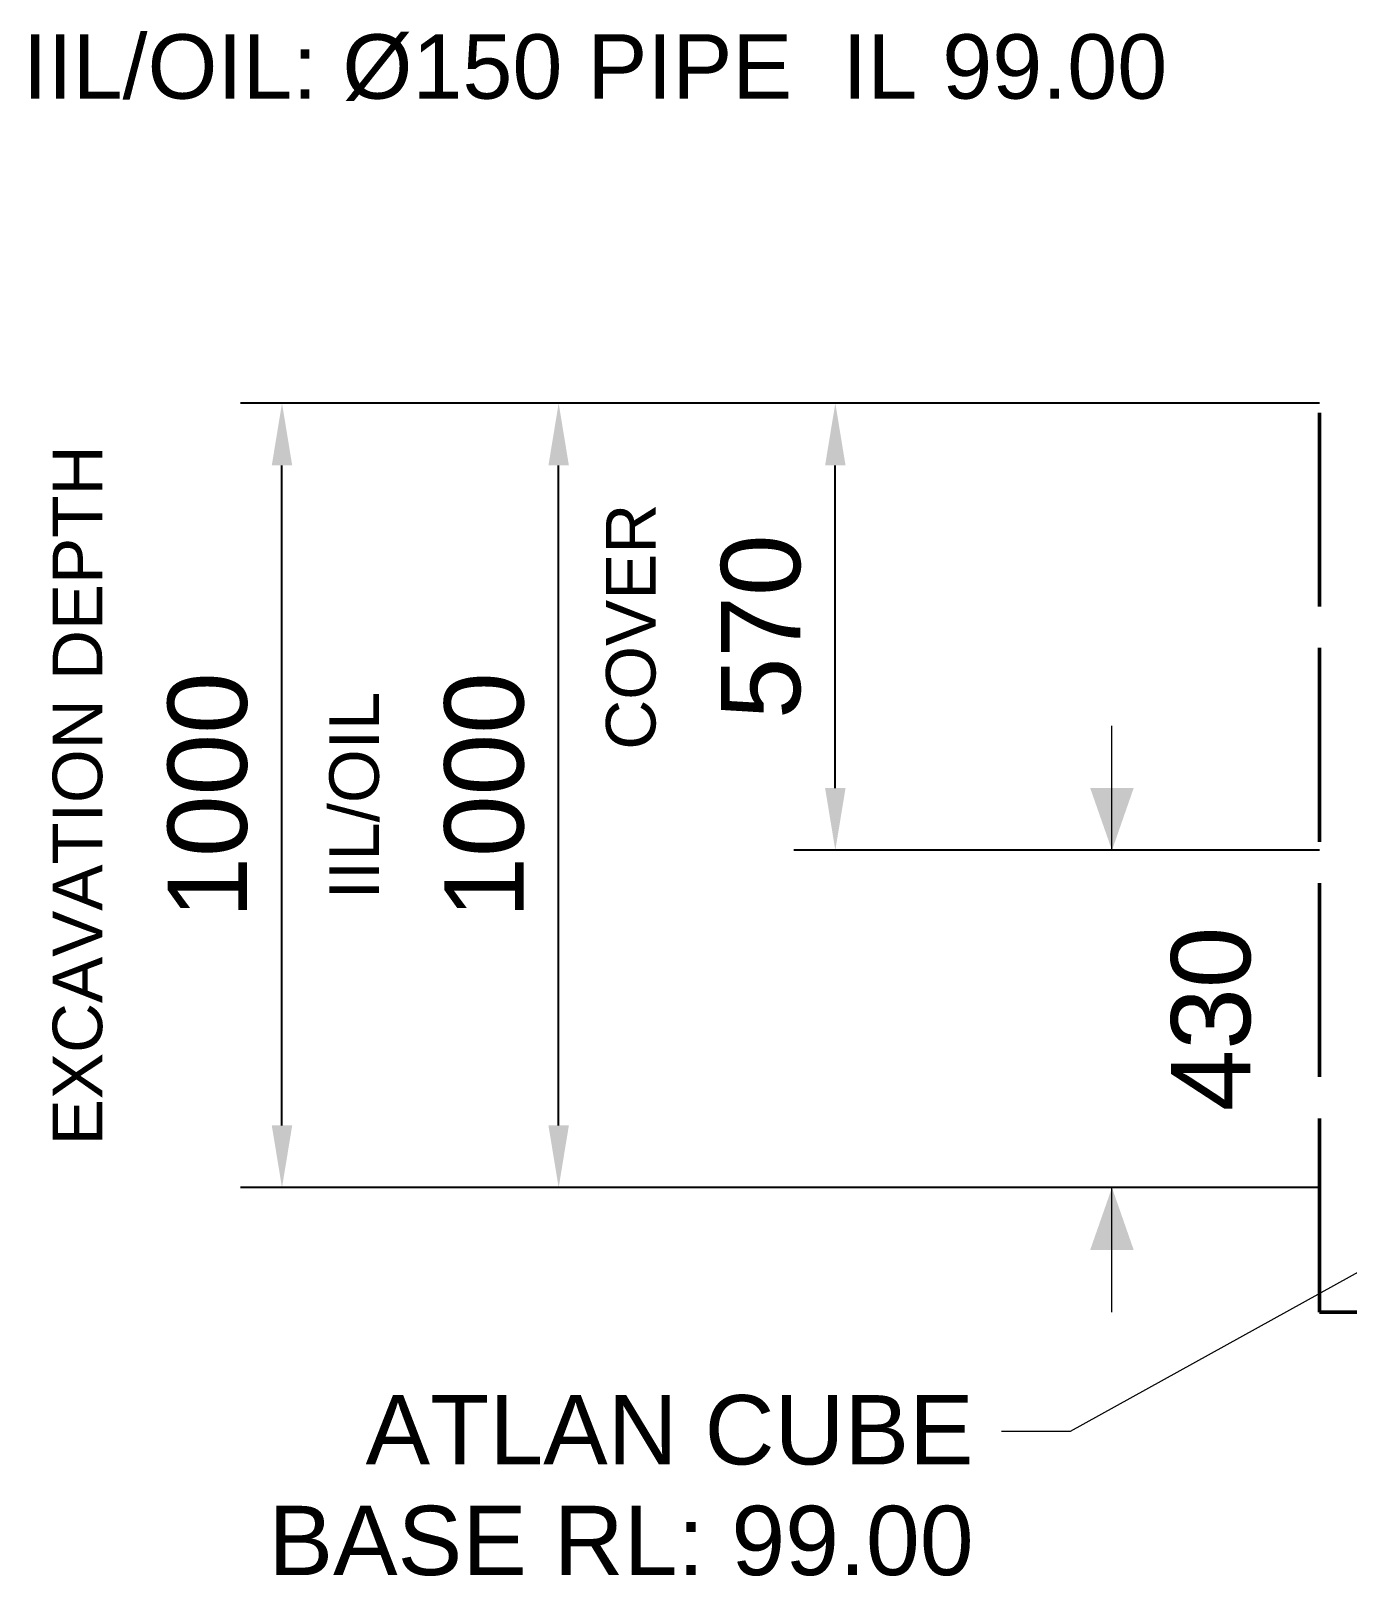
# Model space of a CAD drawing. Header units: millimetres. Extents: x -1812 to 15462, y -2698 to 1972.
# Drawn here: x -1802 to -123, y -495 to 1475 of the extents above; entities that cross this region are included whole.
import ezdxf
from ezdxf.enums import TextEntityAlignment as Align

# ---------------------------------------------------------------- set-up
doc = ezdxf.new("R2010")
doc.units = ezdxf.units.MM
doc.linetypes.add('DASH_247_53', pattern=[299.861111, 246.944444, -52.916667])
for name, color, linetype in [('ANNOTATIONS', 7, 'Continuous'), ('DIMENSIONS', 7, 'Continuous'), ('GEOFAB', 5, 'Continuous'), ('LEADERS', 7, 'Continuous')]:
    doc.layers.add(name, color=color, linetype=linetype)
doc.styles.add('ARIAL', font='arial.ttf')
doc.dimstyles.get("Standard").update_dxf_attribs({"dimtxt": 2.5, "dimasz": 2.5, "dimexe": 1.25, "dimexo": 0.625, "dimtad": 1, "dimcen": 2.5, "dimazin": 3, "dimtfac": 1, "dimtmove": 0, "dimatfit": 3})

msp = doc.modelspace()

# ---------------------------------------------------------------- linework, layer by layer
at = {"layer": 'DIMENSIONS', "lineweight": 18}
for p, q in [((-423.3, 430), (-423.3, 588.8)), ((-158.7, 430), (-476.2, 430)), ((-158.7, 0), (-476.2, 0)), ((-423.3, -158.7), (-423.3, 0))]:
    msp.add_line(p, q, dxfattribs=at)
at = {"layer": 'DIMENSIONS'}
for points in [[(-423.3, 430), (-395.6, 509.4), (-451.1, 509.4)], [(-423.3, 0), (-451.1, -79.4), (-395.6, -79.4)]]:
    msp.add_solid(points, dxfattribs=at)
at = {"layer": 'GEOFAB', "color": 5, "linetype": 'DASH_247_53', "lineweight": 50}
for q in [(-158.7, 1000.6), (15108.8, -158.7)]:
    msp.add_line((-158.7, -158.7), q, dxfattribs=at)
at = {"layer": 'LEADERS', "lineweight": 18}
for p, q in [((-476.2, -310.4), (52.9, -17.6)), ((-564.4, -310.4), (-476.2, -310.4))]:
    msp.add_line(p, q, dxfattribs=at)

# ---------------------------------------------------------------- texts
at = {"layer": 'ANNOTATIONS', "style": 'ARIAL'}
for s, height, p in [('IIL/OIL: Ø150 PIPE  IL 99.00', 82.091, (-352.8, 1388.1)), ('ATLAN CUBE', 88.41, (-599.7, -352.8)), ('BASE RL: 99.00', 88.406, (-599.7, -493.9))]:
    msp.add_text(s, height=height, dxfattribs=at).set_placement(p, align=Align.RIGHT)
at = {"layer": 'DIMENSIONS', "style": 'ARIAL'}
for s, height, p in [('EXCAVATION DEPTH', 63.147, (-1711, 500)), ('COVER', 63.15, (-1005.4, 715)), ('IIL/OIL', 63.15, (-1358.2, 500)), ('430', 101.04, (-246.9, 215))]:
    msp.add_text(s, height=height, rotation=90, dxfattribs=at).set_placement(p, align=Align.CENTER)

# ---------------------------------------------------------------- dimensions: what is measured, and where the dimension line sits
at = {"layer": 'DIMENSIONS'}
for base, p1 in [((-1481.7, 0), (-158.7, 0)), ((-1128.9, 0), (-158.7, 0)), ((-776.1, 430), (-158.7, 430))]:
    msp.add_linear_dim(base=base, p1=p1, p2=(-158.7, 1000), angle=90, dimstyle='Standard', override={"dimtxt": 101.035556, "dimasz": 79.375, "dimexe": 52.916667, "dimexo": 0, "dimgap": 44.097222, "dimtad": 1, "dimtih": 0, "dimtoh": 0, "dimdec": 0, "dimtxsty": 'ARIAL', "dimclrd": 7, "dimclre": 7, "dimclrt": 7}, dxfattribs=at).render()

doc.saveas('drawing.dxf')
